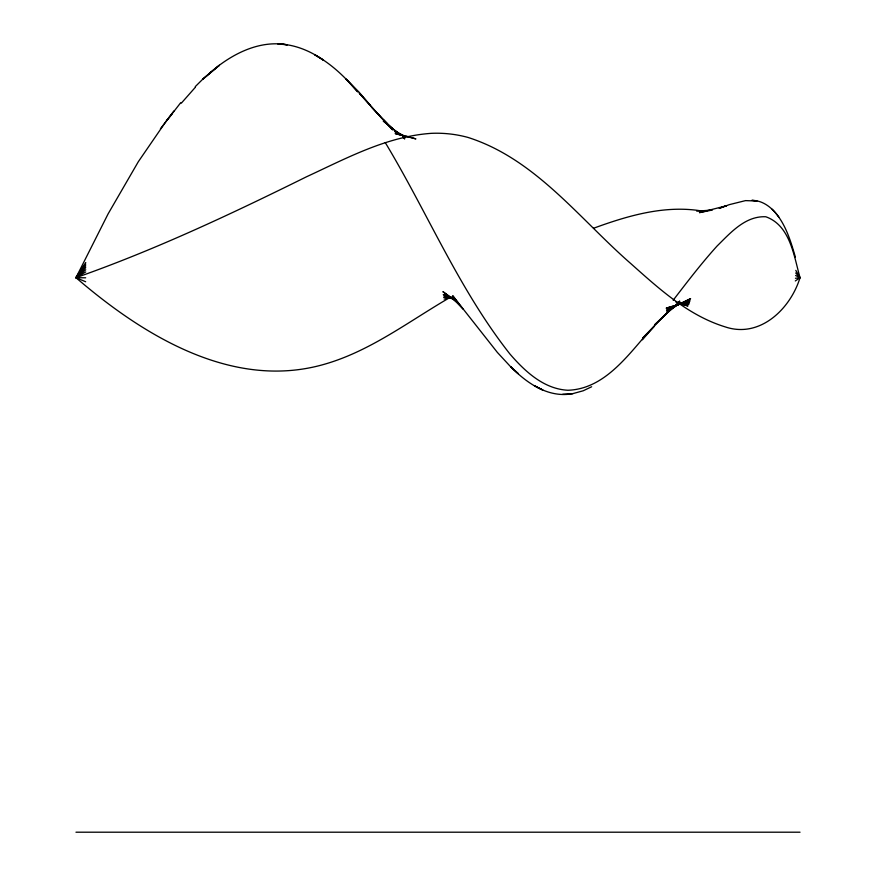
<?xml version="1.0" encoding="UTF-8"?>
<svg xmlns="http://www.w3.org/2000/svg" width="876" height="876" viewBox="0 0 876 876"><rect width="100%" height="100%" fill="white"/><g stroke="black" fill="none" stroke-linecap="round" stroke-linejoin="round"><path stroke-width="1.31" d="M673.173 300.249C687.342 281.765 701.501 263.249 717.137 245.97C730.496 232.83 745.334 215.759 765.821 216.766C790.338 225.493 793.853 255.945 800.029 277.681C790.459 308.943 759.831 338.705 725.087 326.847C688.207 315.48 658.96 288.675 630.742 263.534C579.332 218.737 535.356 158.906 468.003 137.433A119.059 119.059 0 0 0 431.375 133.338C386.688 136.371 346.403 158.348 306.512 176.777C231.308 213.985 155.227 249.835 75.971 277.681C142.624 335.081 231.888 390.324 323.31 364.569C369.913 351.528 408.621 321.481 449.881 297.533M85.662 281.743L75.971 277.681L108.098 213.897L138.309 161.731L166.703 120.373L171.871 114.307M85.673 277.801L75.971 277.681L85.749 262.482M85.749 271.932L75.971 277.681L85.749 264.026M160.428 128.772L180.708 102.7M167.163 119.848L173.864 111.022M85.749 269.775L75.971 277.681L85.749 265.866M181.332 103.171L195.392 87.228M647.123 333.625C626.066 357.824 603.038 389.108 567.911 390.258C543.766 389.01 524.954 371.38 509.963 354.057C459.571 290.197 428.134 214.237 386.59 144.792L385.188 142.558M642.415 339.768L654.536 325.938L642.623 338.136L667.216 312.623L654.81 324.657L675.867 304.87M75.971 277.681L85.749 267.684M195.271 86.625L202.914 79.037L219.394 65.284L202.947 79.092L211.247 71.679M672.932 307.465L667.151 312.82L679.557 302.833L666.921 311.812L679.294 303.873L666.581 310.192L690.606 298.683L678.462 304.596L666.165 308.177L678.922 304.443M211.28 71.679C232.063 53.94 259.23 39.847 287.306 44.807L277.878 43.953C294.314 44.293 310.005 50.731 323.332 60.083L314.823 54.859C331.27 63.828 344.958 76.946 357.025 91.104M795.309 280.955L800.029 277.681L795.791 270.366M591.661 386.754L583.252 390.762L572.729 393.663C559.446 396.27 545.77 392.689 534.404 385.637L542.824 389.995C530.484 384.783 519.994 376.165 510.675 366.683L518.242 373.658L510.642 366.77L497.382 352.437L452.706 295.727L463.01 309.097L452.98 298.552L458.17 302.789M593.49 228.275C625.913 216.427 660.307 206.134 695.205 210.076A125.531 125.531 0 0 1 704.304 211.477M678.462 304.596L690.113 300.807L677.871 304.377L689.467 302.833L677.247 303.863L688.799 304.454L676.491 302.976L687.988 305.976L675.681 301.837M444.121 299.077L451.939 297.238M795.452 278.294L800.029 277.681L795.704 272.962M696.738 211.182L712.495 209.999L699.464 212.627L726.576 205.74L719.218 208.324L729.237 204.666L745.531 200.615L756.952 201.009L751.849 200.297M562.742 394.255L572.882 393.652M447.756 296.953L443.683 297.15L452.815 298.168M75.971 832.2L800.029 832.2M752.353 200.374C763.609 200.527 772.851 208.488 778.939 217.303M406.245 136.098L415.903 138.901L395.164 133.546L405.435 136.327L394.78 131.466L401.635 135.287M452.914 297.906L443.256 294.643L453.691 299.439L442.895 291.642L458.345 303.337M795.594 275.491L800.029 277.681M405.062 137.203L394.43 130.152L399.555 134.466M399.85 134.554L383.217 120.954L393.729 129.648L382.9 119.191L392.514 129.747M357.846 92.013L346.02 79.048L358.985 92.046L370.756 105.832L359.237 93.206L382.275 118.786L371.315 106.784L387.082 123.516M388.889 125.575L392.492 129.681M772.172 209.222C785.082 222.077 790.382 240.013 795.353 257.007M679.688 301.213L677.772 303.041L679.688 301.213M404.679 138.769L402.631 137.039L404.679 138.769"/></g></svg>
